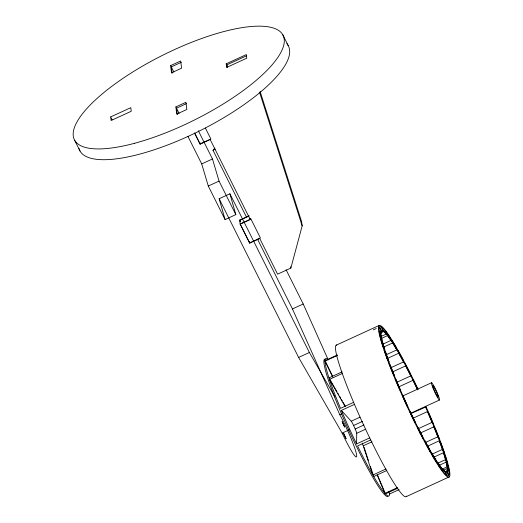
<?xml version="1.0" encoding="UTF-8"?>
<svg xmlns="http://www.w3.org/2000/svg" width="523" height="523" viewBox="0 0 523 523"><rect width="100%" height="100%" fill="white"/><g stroke="black" fill="none" stroke-linecap="round" stroke-linejoin="round"><path stroke-width="0.78" d="M369.722 437.882L356.575 443.922L356.719 433.292A4.87 0.503 65.3 0 0 355.189 429.017L353.594 425.493A4.87 0.503 65.3 0 0 351.24 421.205L341.375 410.398L354.522 404.357M417.531 389.694L413.013 380.326L413.111 379.345L417.969 389.439M447.237 468.458L449.322 472.785L449.087 475.224L447.002 470.903L447.237 468.458L443.569 470.144M301.228 223.373L301.647 221.811L260.108 91.479M249.02 215.796L239.671 220.091L240.188 224.184L249.68 243.13L259.748 238.508L277.602 274.163L290.86 268.077L302.163 225.903L301.647 221.811M246.529 217.215L212.992 150.245L214.914 148.094M170.616 65.61L180.683 60.988L181.599 68.186L171.524 72.808L170.616 65.61L173.852 72.076M181.311 62.302L171.263 66.911L172.074 73.312M110.66 116.917L130.796 107.66L131.253 111.262L111.111 120.512L110.66 116.917L112.099 119.787M226.198 63.832L246.333 54.575L246.791 58.177L226.649 67.428L226.198 63.832L227.276 65.983M246.235 55.961L226.812 64.885L227.159 67.611M175.852 106.908L185.92 102.279L186.835 109.477L176.767 114.106L175.852 106.908L179.088 113.373M186.548 103.593L176.506 108.209L177.317 114.609M194.648 133.234L200.119 144.165L210.187 139.536L250.256 219.555L240.188 224.184M212.992 150.245L215.143 149.258M225.08 219.568L219.144 198.733L229.904 193.791L235.84 214.626L225.08 219.568L208.291 186.038L201.708 163.915L212.469 158.972L198.354 130.783M208.291 186.038L219.052 181.095L212.469 158.972M249.026 216.051L239.704 220.34L240.43 221.798M257.466 239.05L292.462 308.936L303.222 303.994L328.228 359.876M219.144 198.733L298.613 357.425L309.374 352.482L335.001 397.035M336.184 345.193L379.129 325.463M373.311 329.869L376.253 328.522M380.803 332.013L382.999 331.007L380.992 326.568L379.606 326.548L381.613 330.981L382.999 331.007M380.888 332.889L383.83 331.543L386.294 334.034L381.156 336.394M332.445 375.913L325.005 360.635L337.42 354.927M337.034 391.851L328.967 377.874A75.534 7.76 65.3 0 1 324.999 361.171L337.413 355.47M381.685 338.296L387.556 335.596L390.988 340.427L382.914 344.141M383.81 346.991L392.623 342.944L396.839 349.867L386.562 354.594M328.967 377.874L342.114 371.833M353.666 402.318L340.519 408.358A75.534 7.76 65.3 0 1 329.457 379.365L342.598 373.324M387.02 358.601L398.761 353.208L397.944 350.449L402.736 359.131L403.56 361.89L391.08 367.623M392.466 371.951L405.678 365.878L405.305 363.962L410.431 373.958L410.803 375.874L396.859 382.287M399.069 386.732L413.013 380.326M298.613 357.425L342.14 433.103A29.373 3.014 65.3 0 0 356.647 455.219A29.373 3.014 65.3 0 0 339.813 414.739L341.964 413.752M402.664 396.016L431.56 382.738M351.24 421.205L360.007 417.177M353.594 425.493L362.361 421.466M342.14 433.103L349.312 429.801M355.189 429.017L363.956 424.99M356.719 433.292L365.485 429.265M410.535 413.307L439.438 400.03A9.506 0.974 65.3 0 0 434.41 386.948A9.506 0.974 65.3 0 0 432.652 387.17A9.506 0.974 65.3 0 0 439.438 400.03M410.751 413.641L425.99 406.907M412.804 418.322L427.487 411.575L428.474 412.569L433.064 423.369L432.076 422.375L427.487 411.575M370.715 439.921L357.569 445.962A75.534 7.76 65.3 0 0 372.827 475.034L385.974 468.994M372.827 475.034L363.217 445.812L371.977 441.785M418.132 428.782L432.076 422.375M419.949 433.221L433.9 426.814L435.267 428.749L439.196 438.719L437.823 436.79L433.9 426.814M425.343 442.523L437.823 436.79M427.572 446.165L439.32 440.771L441.007 443.543L444.066 452.192L442.38 449.42L439.32 440.771M370.402 466.536L373.69 476.531L386.837 470.491M432.103 454.141L442.38 449.42M433.927 457.128L443.471 452.741L445.393 456.213L447.44 463.103L445.524 459.632L443.471 452.741M438.182 463.005L445.524 459.632M439.549 465.163L446.158 462.129L448.211 466.124L449.139 470.916L447.087 466.915L446.158 462.129M373.69 476.531A75.534 7.76 65.3 0 0 384.921 493.359L397.336 487.652M377.652 475.4L385.425 493.908L397.84 488.201M441.948 469.275L447.087 466.915M385.425 493.908A75.534 7.76 65.3 0 0 389.622 493.98L399.114 489.62M445.537 471.576L447.002 470.903M406.194 496.667L449.146 476.937M337.838 393.244L338.649 394.643M339.453 396.042L340.663 398.14M341.467 399.533L342.277 400.932M343.081 402.331L345.102 405.828M329.457 379.365L345.187 406.613M398.761 353.208L403.56 361.89M405.678 365.878L410.803 375.874M282.832 34.864L288.232 45.645M286.088 269.776L303.222 303.994M205.376 128.043L210.847 138.974L200.087 143.917L194.615 132.986M229.904 193.791L309.374 352.482M239.671 220.091L240.397 221.549M219.052 181.095L235.84 214.626M187.953 136.444L201.708 163.915M74.612 140.223L80.012 150.997M324.999 361.171L332.791 377.188M388.556 491.797L389.622 493.98M292.462 308.936L339.813 414.739M386.294 334.034L384.464 329.712L381.993 327.221L383.83 331.543M377.148 474.845L384.921 493.359M390.988 340.427L389.419 336.439L385.987 331.608L387.556 335.596M396.839 349.867L395.61 346.409L391.394 339.479L392.623 342.944M364.08 447.309L368.382 460.384M259.637 92.473L302.163 225.903M290.683 266.71L290.86 268.077M250.086 218.196L250.256 219.555M249.504 241.77L249.68 243.13M199.904 142.478L200.119 144.165M286.82 43.651A116.688 36.061 -26.6 0 1 201.205 130.09A116.688 36.061 -26.6 0 1 78.98 148.46M406.606 496.098A83.458 8.571 65.3 0 1 364.171 426.18A83.458 8.571 65.3 0 1 336.773 345.017M426.068 406.783A83.458 8.571 65.3 0 1 439.346 467.085A83.458 8.571 65.3 0 1 380.45 338.741A83.458 8.571 65.3 0 1 418.008 389.223M425.264 406.41A77.849 7.995 65.3 0 1 437.673 462.692A77.849 7.995 65.3 0 1 382.731 343.003A77.849 7.995 65.3 0 1 417.661 389.851M388.007 496.262A75.534 7.76 65.3 0 1 349.024 430.749A75.534 7.76 65.3 0 1 325.064 359.098M356.575 443.922A75.534 7.76 65.3 0 1 341.375 410.398M325.005 360.635A75.534 7.76 65.3 0 1 327.856 359.432M362.138 443.092A4.87 0.503 65.3 0 1 363.217 445.812M342.147 421.721L344.624 426.99L342.147 421.721M343.644 433.528L346.121 438.797L343.657 433.495M379.188 327.169L378.953 329.614L381.038 333.936L381.267 331.497L379.188 327.169M410.052 411.268L409.96 412.242L415.164 423.055L415.255 422.074L410.052 411.268M250.916 218.993L240.155 223.936L249.648 242.888L260.408 237.939L250.916 218.993M402.841 395.499L402.285 395.493L407.306 406.574L407.862 406.587L402.841 395.499M446.655 471.419L445.269 471.393L447.283 475.825L448.669 475.852L446.655 471.419M396.192 380.025L395.205 379.031L399.794 389.831L400.781 390.825L396.192 380.025M444.445 470.857L441.974 468.366L443.811 472.687L446.282 475.178L444.445 470.857M390.452 365.61L389.079 363.675L393.002 373.651L394.375 375.586L390.452 365.61M440.712 466.804L437.287 461.972L438.856 465.96L442.288 470.792L440.712 466.804M385.889 352.979L384.202 350.207L387.268 358.856L388.955 361.628L385.889 352.979M435.652 459.456L431.436 452.526L432.658 455.984L436.875 462.914L435.652 459.456M382.751 342.768L380.836 339.296L382.882 346.187L384.797 349.658L382.751 342.768M429.507 449.192L424.715 440.51L425.532 443.269L430.331 451.944L429.507 449.192M381.182 335.485L379.136 331.484L380.064 336.269L382.117 340.27L381.182 335.485M422.597 436.515L417.465 426.52L417.838 428.435L422.97 438.431L422.597 436.515M134.476 143.302A116.688 36.061 -26.6 0 0 283.865 37.408A116.688 36.061 -26.6 0 0 117.832 81.928A116.688 36.061 -26.6 0 0 134.476 143.302M433.567 388.524A6.459 0.66 65.3 0 0 438.176 397.258A6.459 0.66 65.3 0 0 434.757 388.373A6.459 0.66 65.3 0 0 433.567 388.524"/></g></svg>
